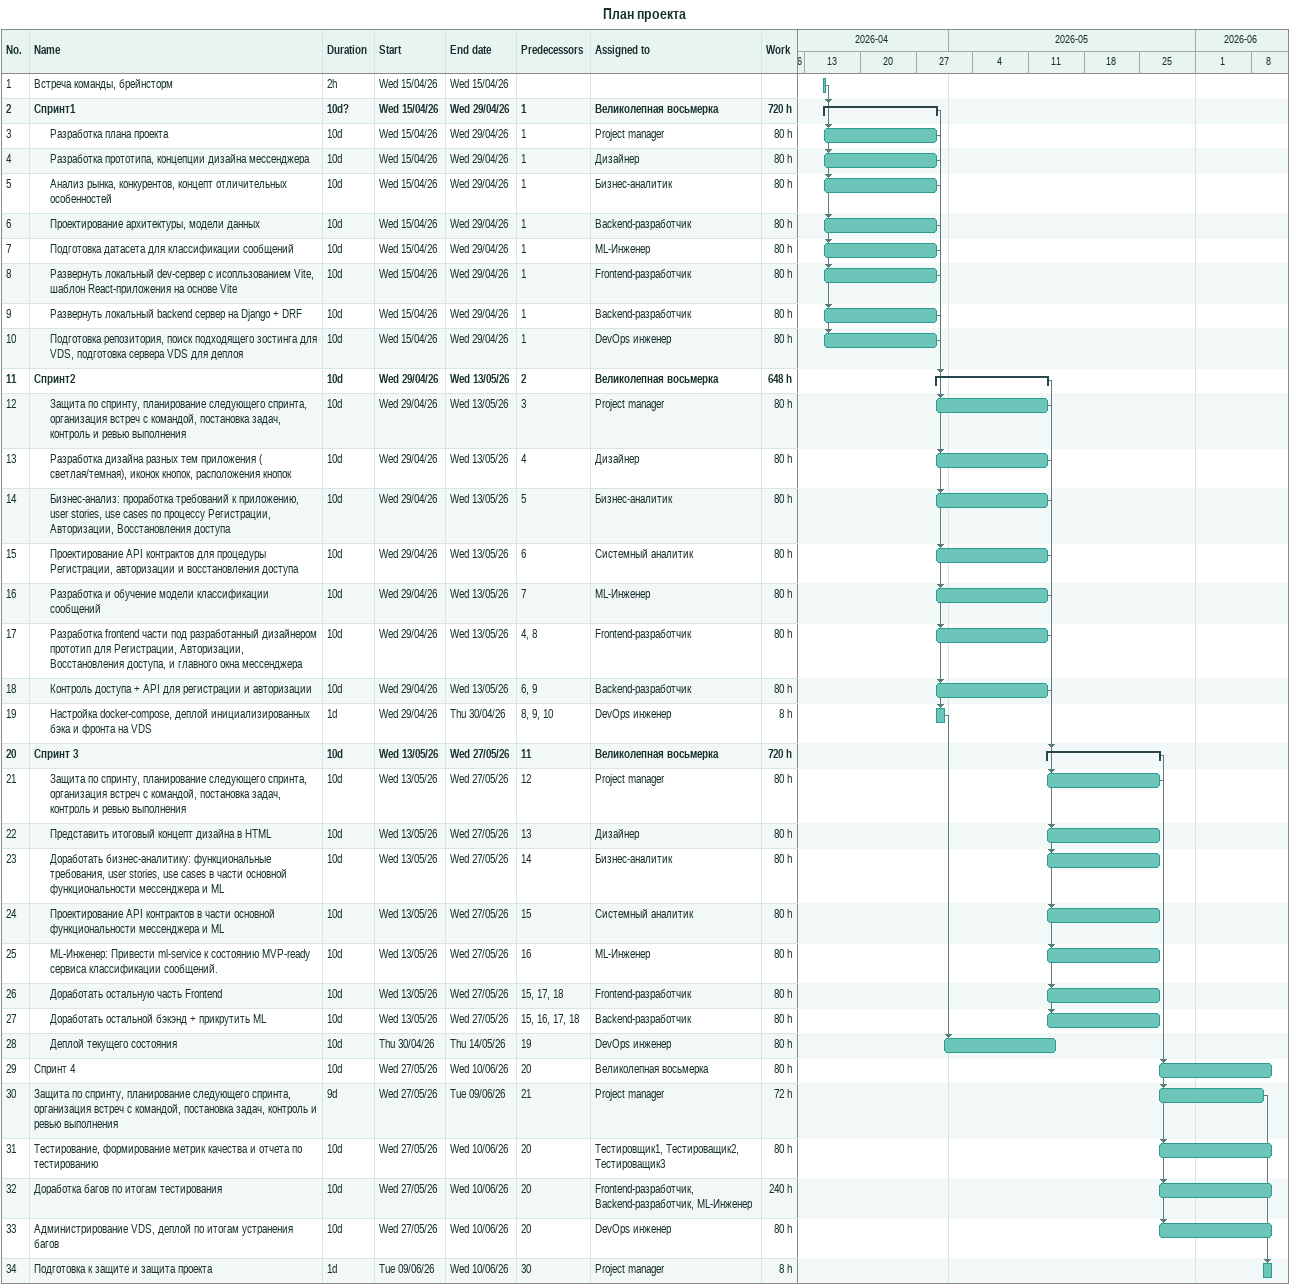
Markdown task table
План проекта

| ID | Level | Task | Duration | Start | Finish | Predecessors | Resources | Work (h) |
|---|---|---|---|---|---|---|---|---|
| 1 | 1 | Встреча команды, брейнсторм | 2h | 2026-04-15 | 2026-04-15 |  |  |  |
| 2 | 1 | **Спринт1** | 10d? | 2026-04-15 | 2026-04-29 | 1 | Великолепная восьмерка | 720 |
| 3 | 2 | Разработка плана проекта | 10d | 2026-04-15 | 2026-04-29 | 1 | Project manager | 80 |
| 4 | 2 | Разработка прототипа, концепции дизайна мессенджера | 10d | 2026-04-15 | 2026-04-29 | 1 | Дизайнер | 80 |
| 5 | 2 | Анализ рынка, конкурентов, концепт отличительных особенностей | 10d | 2026-04-15 | 2026-04-29 | 1 | Бизнес-аналитик | 80 |
| 6 | 2 | Проектирование архитектуры, модели данных | 10d | 2026-04-15 | 2026-04-29 | 1 | Backend-разработчик | 80 |
| 7 | 2 | Подготовка датасета для классификации сообщений | 10d | 2026-04-15 | 2026-04-29 | 1 | ML-Инженер | 80 |
| 8 | 2 | Развернуть локальный dev-сервер с исопльзованием Vite, шаблон React-приложения на основе Vite | 10d | 2026-04-15 | 2026-04-29 | 1 | Frontend-разработчик | 80 |
| 9 | 2 | Развернуть локальный backend сервер на Django + DRF | 10d | 2026-04-15 | 2026-04-29 | 1 | Backend-разработчик | 80 |
| 10 | 2 | Подготовка репозитория, поиск подходящего зостинга для VDS, подготовка сервера VDS для деплоя | 10d | 2026-04-15 | 2026-04-29 | 1 | DevOps инженер | 80 |
| 11 | 1 | **Спринт2** | 10d | 2026-04-29 | 2026-05-13 | 2 | Великолепная восьмерка | 648 |
| 12 | 2 | Защита по спринту, планирование следующего спринта, организация встреч с командой, постановка задач, контроль и ревью выполнения | 10d | 2026-04-29 | 2026-05-13 | 3 | Project manager | 80 |
| 13 | 2 | Разработка дизайна разных тем приложения ( светлая/темная), иконок кнопок, расположения кнопок | 10d | 2026-04-29 | 2026-05-13 | 4 | Дизайнер | 80 |
| 14 | 2 | Бизнес-анализ: проработка требований к приложению, user stories, use cases по процессу Регистрации, Авторизации, Восстановления доступа | 10d | 2026-04-29 | 2026-05-13 | 5 | Бизнес-аналитик | 80 |
| 15 | 2 | Проектирование API контрактов для процедуры Регистрации, авторизации и восстановления доступа | 10d | 2026-04-29 | 2026-05-13 | 6 | Системный аналитик | 80 |
| 16 | 2 | Разработка и обучение модели классификации сообщений | 10d | 2026-04-29 | 2026-05-13 | 7 | ML-Инженер | 80 |
| 17 | 2 | Разработка frontend части под разработанный дизайнером прототип для Регистрации, Авторизации, Восстановления доступа, и главного окна мессенджера | 10d | 2026-04-29 | 2026-05-13 | 4, 8 | Frontend-разработчик | 80 |
| 18 | 2 | Контроль доступа + API для регистрации и авторизации | 10d | 2026-04-29 | 2026-05-13 | 6, 9 | Backend-разработчик | 80 |
| 19 | 2 | Настройка docker-compose, деплой инициализированных бэка и фронта на VDS | 1d | 2026-04-29 | 2026-04-30 | 8, 9, 10 | DevOps инженер | 8 |
| 20 | 1 | **Спринт 3** | 10d | 2026-05-13 | 2026-05-27 | 11 | Великолепная восьмерка | 720 |
| 21 | 2 | Защита по спринту, планирование следующего спринта, организация встреч с командой, постановка задач, контроль и ревью выполнения | 10d | 2026-05-13 | 2026-05-27 | 12 | Project manager | 80 |
| 22 | 2 | Представить итоговый концепт дизайна в HTML | 10d | 2026-05-13 | 2026-05-27 | 13 | Дизайнер | 80 |
| 23 | 2 | Доработать бизнес-аналитику: функциональные требования, user stories, use cases в части основной функциональности мессенджера и ML | 10d | 2026-05-13 | 2026-05-27 | 14 | Бизнес-аналитик | 80 |
| 24 | 2 | Проектирование API контрактов в части основной функциональности мессенджера и ML | 10d | 2026-05-13 | 2026-05-27 | 15 | Системный аналитик | 80 |
| 25 | 2 | ML-Инженер: Привести ml-service к состоянию MVP-ready сервиса классификации сообщений. | 10d | 2026-05-13 | 2026-05-27 | 16 | ML-Инженер | 80 |
| 26 | 2 | Доработать остальную часть Frontend | 10d | 2026-05-13 | 2026-05-27 | 15, 17, 18 | Frontend-разработчик | 80 |
| 27 | 2 | Доработать остальной бэкэнд + прикрутить ML | 10d | 2026-05-13 | 2026-05-27 | 15, 16, 17, 18 | Backend-разработчик | 80 |
| 28 | 2 | Деплой текущего состояния | 10d | 2026-04-30 | 2026-05-14 | 19 | DevOps инженер | 80 |
| 29 | 1 | Спринт 4 | 10d | 2026-05-27 | 2026-06-10 | 20 | Великолепная восьмерка | 80 |
| 30 | 1 | Защита по спринту, планирование следующего спринта, организация встреч с командой, постановка задач, контроль и ревью выполнения | 9d | 2026-05-27 | 2026-06-09 | 21 | Project manager | 72 |
| 31 | 1 | Тестирование, формирование метрик качества и отчета по тестированию | 10d | 2026-05-27 | 2026-06-10 | 20 | Тестировщик1, Тестироващик2, Тестироващик3 | 80 |
| 32 | 1 | Доработка багов по итогам тестирования | 10d | 2026-05-27 | 2026-06-10 | 20 | Frontend-разработчик, Backend-разработчик, ML-Инженер | 240 |
| 33 | 1 | Администрирование VDS, деплой по итогам устранения багов | 10d | 2026-05-27 | 2026-06-10 | 20 | DevOps инженер | 80 |
| 34 | 1 | Подготовка к защите и защита проекта | 1d | 2026-06-09 | 2026-06-10 | 30 | Project manager | 8 |
